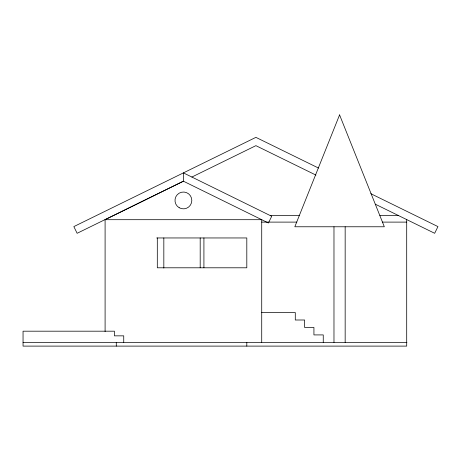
<?xml version="1.0" encoding="UTF-8"?>
<svg xmlns="http://www.w3.org/2000/svg" width="461" height="461" viewBox="0 0 461 461"><rect width="100%" height="100%" fill="white"/><g stroke="black" fill="none" stroke-linecap="round" stroke-linejoin="round"><path stroke-width="0.69" d="M191.868 177.047L255.895 145.659L315.918 175.082M270.267 215.581L299.644 215.581M379.899 215.581L398.535 215.581M261.721 222.11L296.849 222.11M382.284 222.11L406.7 222.11M156.711 237.957L246.808 237.957L246.808 267.795L157.305 267.795L157.305 237.957M261.721 312.546L295.288 312.546L295.288 320.003L304.612 320.003L304.612 327.46L313.929 327.46L313.929 334.917L323.253 334.917L323.253 342.379M23.05 342.379L406.919 342.379M318.516 168.052L255.895 137.355L73.841 226.599L77.125 233.295L183.409 181.196L268.417 222.986L271.708 216.29L183.409 172.887L183.409 181.196L105.096 219.695L261.721 219.695L261.721 342.379M370.811 193.683L437.95 226.599L434.665 233.295L375.294 204.188M406.7 219.499L406.7 346.107L23.05 346.107L23.05 331.188L114.414 331.188L114.414 335.85L123.738 335.85L123.738 342.379M345.162 226.772L345.162 342.379M333.977 226.772L333.977 342.379M246.808 342.379L246.808 346.107M203.918 237.957L203.918 267.795M200.189 237.957L200.189 267.795M163.828 237.957L163.828 268.077M116.281 342.379L116.281 346.107M105.096 219.499L105.096 331.574M339.573 114.893L294.821 226.772L384.324 226.772L339.573 114.893M179.202 207.732A8.413 8.413 0 0 0 191.822 200.443A8.413 8.413 0 0 0 179.202 193.159A8.413 8.413 0 0 0 179.202 207.732"/></g></svg>
